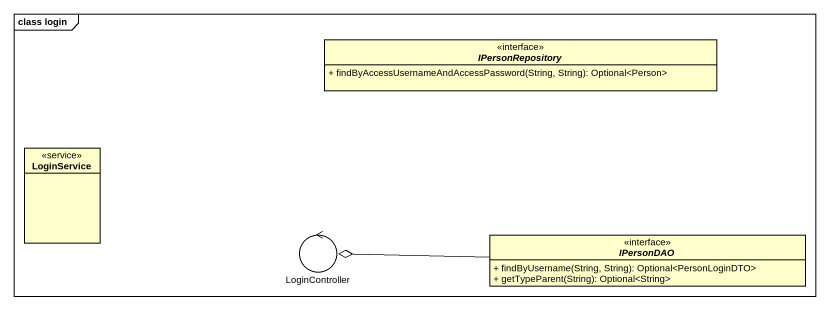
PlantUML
@startuml
mainframe class login
allowmixing
hide circle
hide empty members
skinparam classAttributeIconSize 0
interface IPersonRepository {
  + findByAccessUsernameAndAccessPassword(String, String): Optional<Person>
}
class LoginService <<service>>
control LoginController
interface IPersonDAO {
  + findByUsername(String, String): Optional<PersonLoginDTO>
  + getTypeParent(String): Optional<String>
}
IPersonDAO -left-o LoginController
@enduml
